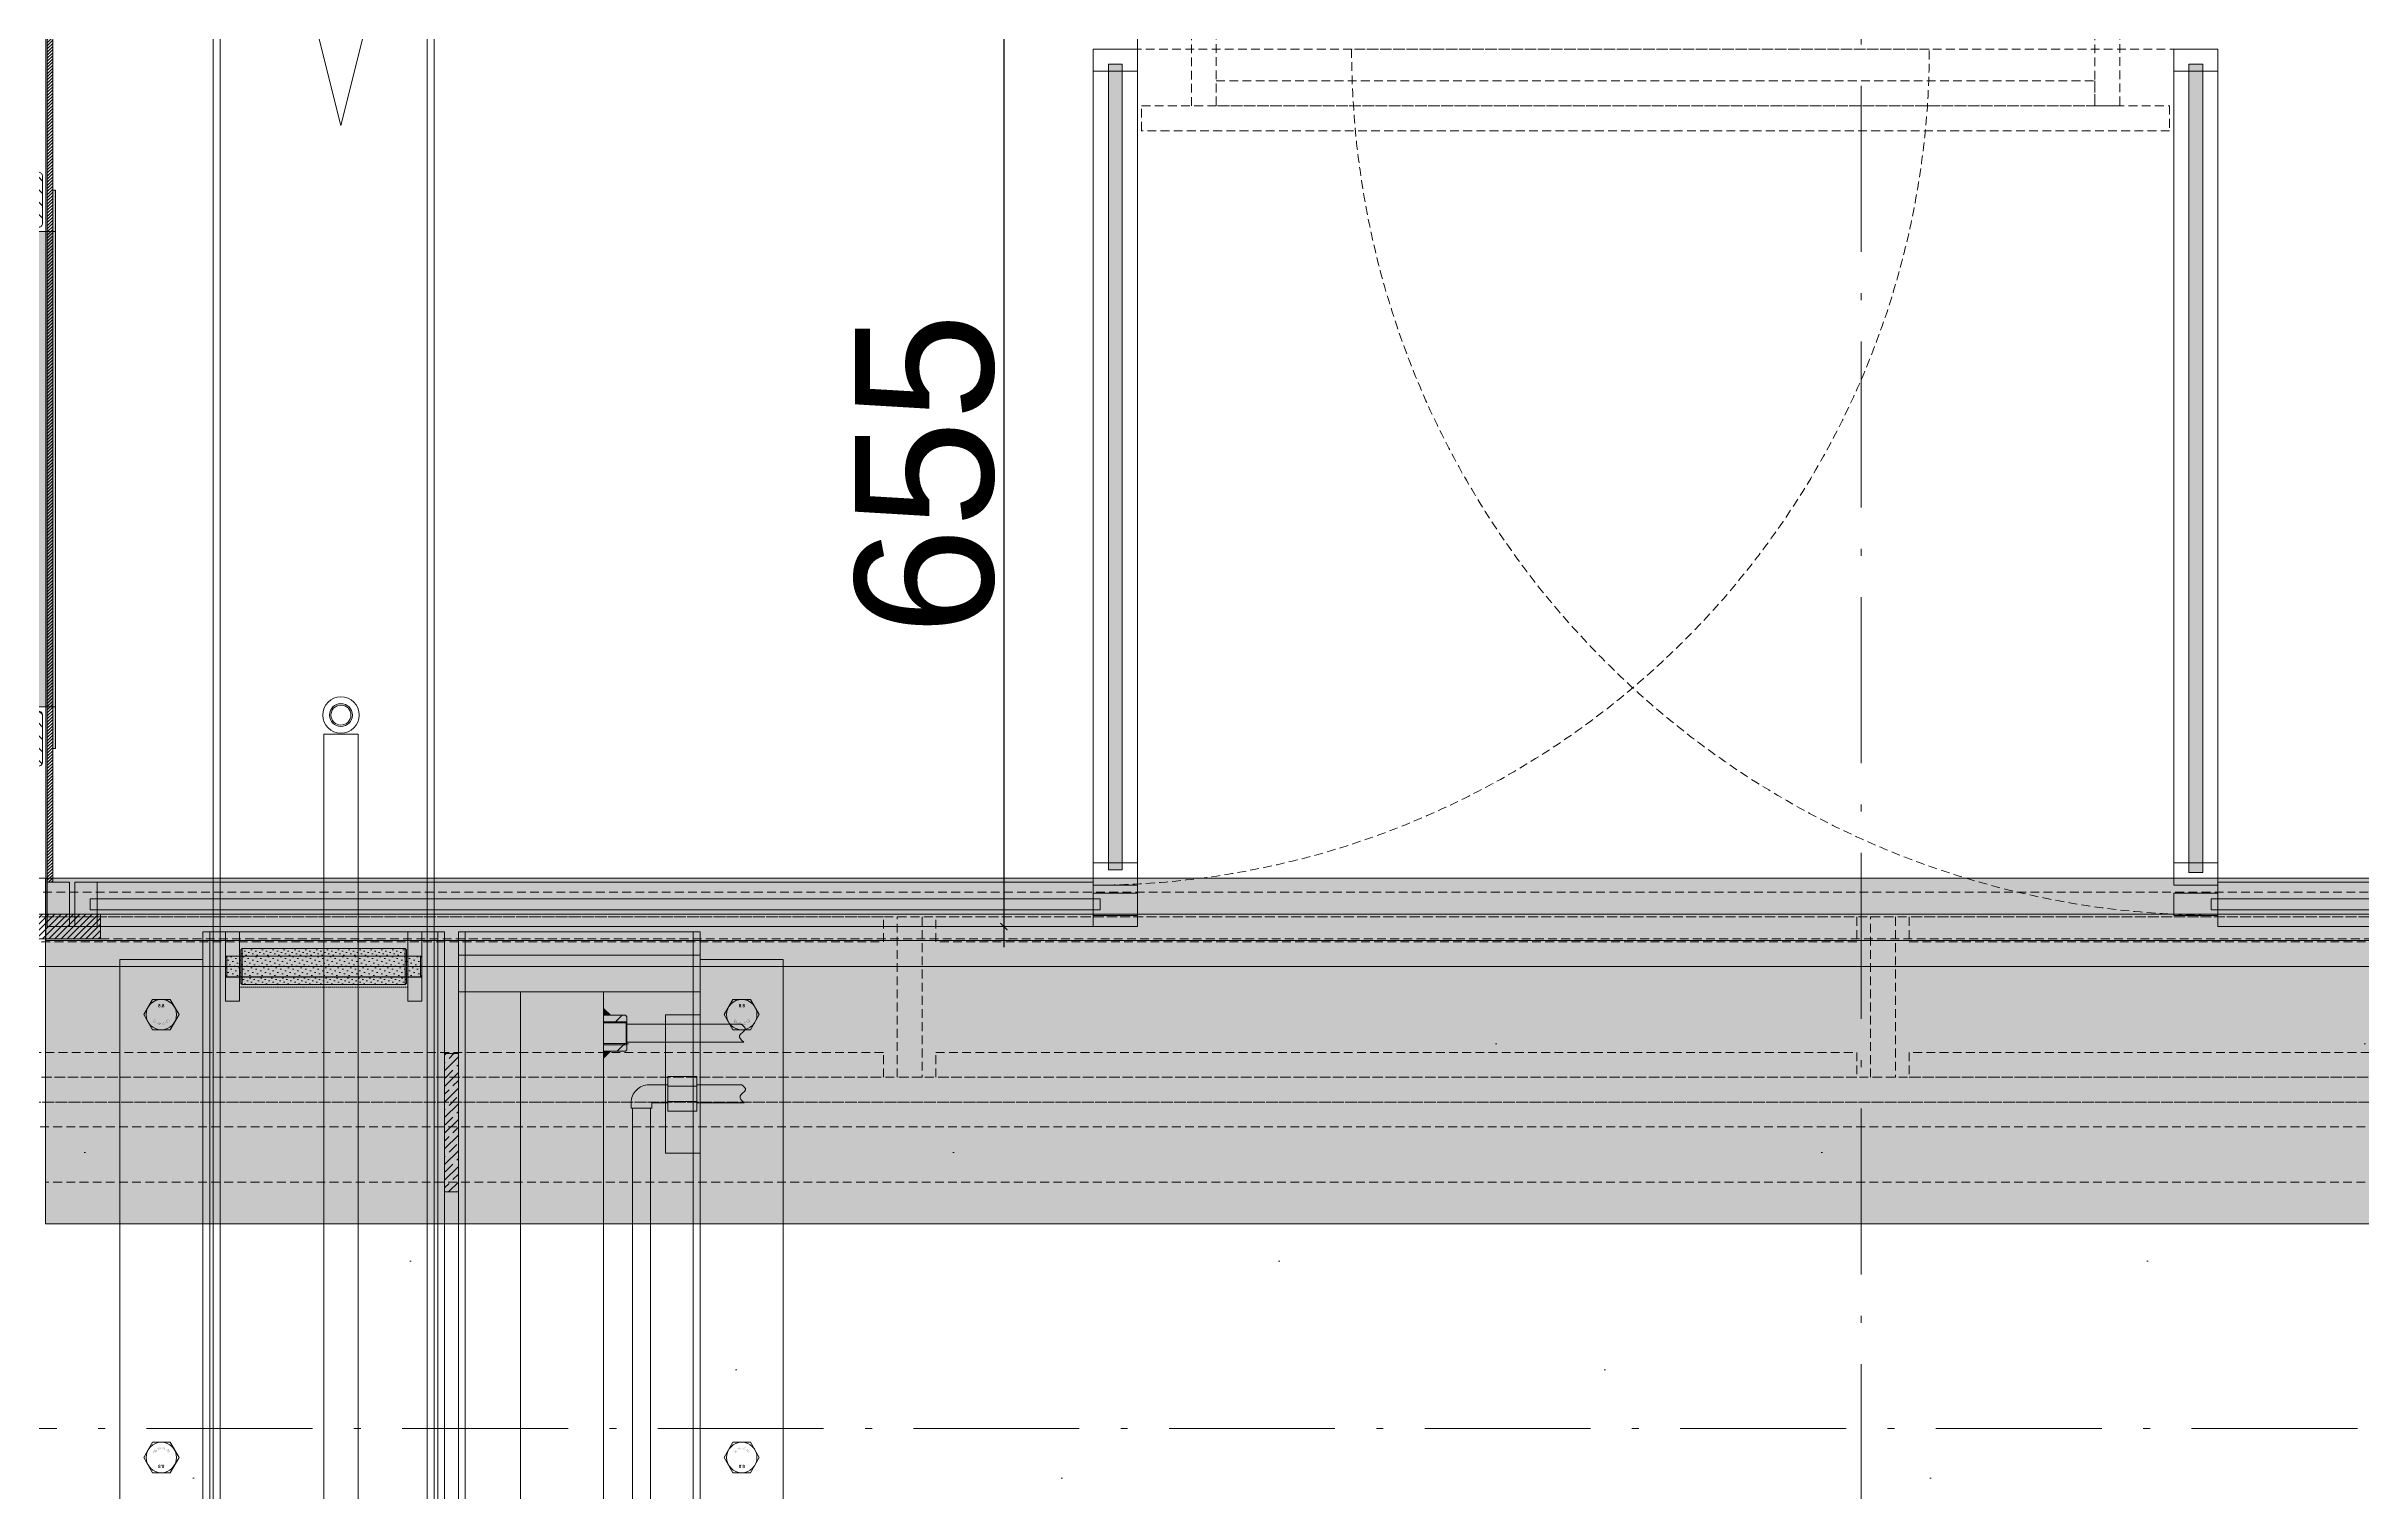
# Model space of a CAD drawing. Header units: millimetres. Extents: x -853320 to 19484, y -510814 to 9708.
# Drawn here: x 3292 to 4968, y 6290 to 7336 of the extents above; entities that cross this region are included whole.
import ezdxf
from ezdxf import colors
from ezdxf.entities.mleader import LeaderData, LeaderLine
from ezdxf.math import Vec2, Vec3

# ---------------------------------------------------------------- set-up
doc = ezdxf.new("R2010")
doc.units = ezdxf.units.MM
for name, pattern in [('DASHDOT', [18.5, 12, -3, 0.5, -3]), ('NASCOSTA', [9.525, 6.35, -3.175]), ('TRATTEGGIATA2', [9.525, 6.35, -3.175]), ('TRATTOPUNTO', [25.4, 12.7, -6.35, 0, -6.35])]:
    doc.linetypes.add(name, pattern=pattern)
for name, color, linetype in [('05', 5, 'Continuous'), ('assi', 1, 'TRATTOPUNTO'), ('DS_ST_quote 1_50', 7, 'Continuous'), ('DV5_0', 7, 'Continuous')]:
    doc.layers.add(name, color=color, linetype=linetype)
for name, color, linetype, lineweight in [('F_ARREDI', 7, 'Continuous', 5), ('F_ELETTRODOMESTICI', 40, 'Continuous', 5), ('F_ESCURSORI_slider', 7, 'Continuous', 0), ('F_INFISSI', 4, 'Continuous', 5), ('F_MASSELLO_abete', 30, 'Continuous', 5), ('F_MINERAL WALL', 6, 'Continuous', 5), ('F_MULTI laminato OPACO', 1, 'Continuous', 5), ('F_MULTI laminato_soffitto', 5, 'Continuous', 5), ('F_MULTI laminato_soffitto_veletta', 6, 'Continuous', 5), ('F_PARETE_nuove', 5, 'Continuous', 5), ('F_PARETI-PAVIMENTI e SOFFITTI_cassone', 3, 'Continuous', 5), ('F_PROFILI_metallo', 7, 'Continuous', 0), ('F_Proiezioni', 253, 'NASCOSTA', 9), ('F_RIV.to PARETI e SOFFITTO_slider', 7, 'Continuous', 5), ('F_SANITARI', 5, 'Continuous', 5), ('F_Sezioni', 5, 'Continuous', 9), ('F_SOFFITTI', 7, 'Continuous', 5), ('F_VETRO', 140, 'Continuous', 5)]:
    doc.layers.add(name, color=color, linetype=linetype, lineweight=lineweight)
doc.layers.add('F_PARETI_slider', color=1, linetype='Continuous', lineweight=5, true_color=0xff0000)
doc.styles.add('ARIAL', font='arial.ttf')
doc.styles.add('DANZI-DIDASCALIE', font='Yu Gothic UI Light.ttf', dxfattribs={"height": 30})
doc.styles.add('NEGATIVO', font='swissbo.ttf', dxfattribs={"width": 0.8, "oblique": 10})
doc.styles.add('Tahoma', font='tahoma.ttf')
doc.dimstyles.new('ISO-100', dxfattribs={"dimtxt": 100, "dimasz": 5, "dimexe": 0.25, "dimexo": 6, "dimgap": 6, "dimtad": 1, "dimtxsty": 'ARIAL', "dimblk": 'ARCHTICK', "dimcen": 2.5, "dimdle": 15, "dimse1": 1, "dimse2": 1, "dimclrd": 256, "dimclre": 256, "dimclrt": 256, "dimadec": 0, "dimazin": 0, "dimtfac": 1, "dimtmove": 0, "dimatfit": 3, "dimldrblk": 'ARCHTICK', "dimfxl": 1, "dimlwd": -1, "dimlwe": -1, "dimarcsym": 0})
pattern_1 = [(135, (141255.137, -277015.86), (-4.49012806, -4.49012806), [])]
pattern_2 = [(225.0093, (461698.474, -16130.586), (11.22714, -11.2235), [])]
pattern_3 = [(225.00929753, (461698.474492, -16130.5862916), (0.00353610758, -0.00353496014), [])]

# ---------------------------------------------------------------- blocks, each defined once
blk = doc.blocks.new('CONTROSOFITTO_posteriore_lato lungo_2660x250_pianta_vista da sopra')
at = {"layer": 'F_MULTI laminato_soffitto_veletta', "transparency": 33554585}
h = blk.add_hatch(color=8, dxfattribs=at)
h.dxf.hatch_style = 1
h.paths.add_polyline_path([(48638.8, -13591.8), (45978.8, -13591.8), (45978.8, -13841.8), (48638.8, -13841.8)])
at = {"layer": 'F_MASSELLO_abete', "color": 1, "linetype": 'NASCOSTA'}
for points in [[(45890.8, -13679.8), (48726.8, -13679.8), (48726.8, -13697.8), (45890.8, -13697.8)], [(46595.3, -13813.8), (46613.3, -13813.8), (46613.3, -13697.8), (46595.3, -13697.8)], [(47299.8, -13813.8), (47317.8, -13813.8), (47317.8, -13697.8), (47299.8, -13697.8)], [(45890.8, -13813.8), (48726.8, -13813.8), (48726.8, -13831.8), (45890.8, -13831.8)]]:
    blk.add_lwpolyline(points, close=True, dxfattribs=at)
at = {"layer": 'F_MASSELLO_abete', "linetype": 'NASCOSTA'}
for points in [[(45918.8, -13697.8), (46585.3, -13697.8), (46585.3, -13715.8), (45918.8, -13715.8)], [(47289.8, -13697.8), (46623.3, -13697.8), (46623.3, -13715.8), (47289.8, -13715.8)], [(47327.8, -13697.8), (47994.3, -13697.8), (47994.3, -13715.8), (47327.8, -13715.8)]]:
    blk.add_lwpolyline(points, close=True, dxfattribs=at)
at = {"layer": 'F_MASSELLO_abete', "color": 3, "linetype": 'NASCOSTA'}
for points in [[(45918.8, -13795.8), (46585.3, -13795.8), (46585.3, -13813.8), (45918.8, -13813.8)], [(47289.8, -13795.8), (46623.3, -13795.8), (46623.3, -13813.8), (47289.8, -13813.8)], [(47327.8, -13795.8), (47994.3, -13795.8), (47994.3, -13813.8), (47327.8, -13813.8)]]:
    blk.add_lwpolyline(points, close=True, dxfattribs=at)
at = {"layer": 'F_MULTI laminato_soffitto_veletta', "linetype": 'NASCOSTA'}
for points in [[(45978.8, -13591.8), (48638.8, -13591.8), (48638.8, -13621.8), (45978.8, -13621.8)], [(45898.8, -13661.8), (48718.8, -13661.8), (48718.8, -13679.8), (45898.8, -13679.8)]]:
    blk.add_lwpolyline(points, close=True, dxfattribs=at)
at = {"layer": 'F_MULTI laminato_soffitto_veletta'}
blk.add_lwpolyline([(48638.8, -13591.8), (45978.8, -13591.8), (45978.8, -13841.8), (48638.8, -13841.8)], close=True, dxfattribs=at)
blk = doc.blocks.new('CONTROSOFITTO_rev.01_pianta_vista da sopra')
at = {"layer": 'F_MULTI laminato_soffitto', "color": 5, "linetype": 'NASCOSTA', "ltscale": 5}
blk.add_lwpolyline([(17011.6, -34937.7), (20021.6, -34937.7), (20021.6, -35837.7), (17011.6, -35837.7)], close=True, dxfattribs=at)
at = {"layer": 'F_SOFFITTI', "xscale": -1, "rotation": 180}
blk.add_blockref('CONTROSOFITTO_posteriore_lato lungo_2660x250_pianta_vista da sopra', (-28792.1, -48779.6), dxfattribs=at)
blk = doc.blocks.new('_Dot')
at = {"color": 0, "linetype": 'ByBlock', "lineweight": -2}
blk.add_line((-0.5, 0), (-1, 0), dxfattribs=at)
at = {"color": 0, "linetype": 'ByBlock', "const_width": 0.5}
blk.add_lwpolyline([(-0.25, 0, 1), (0.25, 0, 1)], format="xyb", close=True, dxfattribs=at)
blk = doc.blocks.new('MOBILE LAVABO_bagno doppia_pianta_rev.01')
at = {"layer": 'F_Proiezioni'}
for points in [[(18018.6, 24231.6), (18036.6, 24231.6), (18036.6, 23891.6), (18018.6, 23891.6)], [(18672.6, 24231.6), (18690.6, 24231.6), (18690.6, 23891.6), (18672.6, 23891.6)], [(18036.6, 23891.6), (18036.6, 23909.6), (18672.6, 23909.6), (18672.6, 23891.6)], [(18726.6, 23891.6), (18726.6, 23873.6), (17982.6, 23873.6), (17982.6, 23891.6)]]:
    blk.add_lwpolyline(points, close=True, dxfattribs=at)
blk = doc.blocks.new('RIV.to_pareti e soffitto_slider_bagno_camera doppia_rev.01_pianta')
at = {"layer": 'F_MULTI laminato OPACO', "transparency": 33554503}
h = blk.add_hatch(dxfattribs=at)
h.set_pattern_fill('ANSI31', color=3, angle=180)
h.set_pattern_definition([(225, (737472.0637, 546032.44), (2.24506403, -2.24506403), [])])
h.paths.add_polyline_path([(17226.6, 21782.7), (17076.6, 21782.7), (17076.6, 21800.7), (17226.6, 21800.7)])
at = {"layer": 'F_MULTI laminato OPACO', "color": 3}
for points in [[(20001.1, 21800.7), (17187.1, 21800.7), (17187.1, 22976.7), (20001.1, 22976.7)], [(17226.6, 21782.7), (17076.6, 21782.7), (17076.6, 21800.7), (17226.6, 21800.7)]]:
    blk.add_lwpolyline(points, close=True, dxfattribs=at)
at = {"layer": 'F_MULTI laminato OPACO', "color": 3, "linetype": 'NASCOSTA'}
blk.add_lwpolyline([(17226.6, 21782.7), (19970.6, 21782.7), (19970.6, 21800.7), (17226.6, 21800.7)], close=True, dxfattribs=at)
blk = doc.blocks.new('BAGNO_camera doppia_rev.01_pianta')
at = {"layer": 'F_MINERAL WALL'}
h = blk.add_hatch(dxfattribs=at)
h.set_pattern_fill('ANSI31', color=256, scale=0.5, angle=-1e-14)
h.paths.add_polyline_path([(17194.6, 21842.7), (17194.6, 22897.7), (17190.6, 22897.7), (17190.6, 21842.7)])
at = {"layer": 'F_VETRO'}
h = blk.add_hatch(color=8, dxfattribs=at)
h.dxf.hatch_style = 1
h.paths.add_polyline_path([(17968.6, 22434.7), (17958.6, 22434.7), (17958.6, 21851.7), (17968.6, 21851.7)])
h = blk.add_hatch(color=8, dxfattribs=at)
h.dxf.hatch_style = 1
h.paths.add_polyline_path([(18740.6, 22434.7), (18750.6, 22434.7), (18750.6, 21849.7), (18740.6, 21849.7)])
h = blk.add_hatch(color=8, dxfattribs=at)
h.dxf.hatch_style = 1
h.paths.add_polyline_path([(17221.6, 21822.7), (17221.6, 21830.7), (17952.6, 21830.7), (17952.6, 21822.7)])
h = blk.add_hatch(color=8, dxfattribs=at)
h.dxf.hatch_style = 1
h.paths.add_polyline_path([(19722.6, 21822.7), (19722.6, 21830.7), (18756.6, 21830.7), (18756.6, 21822.7)])
at = {"layer": 'F_MINERAL WALL'}
blk.add_lwpolyline([(17194.6, 21842.7), (17194.6, 22897.7), (17190.6, 22897.7), (17190.6, 21842.7)], close=True, dxfattribs=at)
at = {"layer": 'F_PROFILI_metallo'}
for points in [[(17947.6, 22445.7), (17947.6, 22429.7), (17979.6, 22429.7), (17979.6, 22445.7)], [(18761.6, 22445.7), (18761.6, 22429.7), (18729.6, 22429.7), (18729.6, 22445.7)], [(17947.6, 21856.7), (17958.6, 21856.7), (17958.6, 22429.7), (17947.6, 22429.7)], [(17968.6, 21856.7), (17979.6, 21856.7), (17979.6, 22429.7), (17968.6, 22429.7)], [(18740.6, 21856.7), (18729.6, 21856.7), (18729.6, 22429.7), (18740.6, 22429.7)], [(18761.6, 21856.7), (18750.6, 21856.7), (18750.6, 22429.7), (18761.6, 22429.7)], [(17947.6, 21856.7), (17947.6, 21840.7), (17979.6, 21840.7), (17979.6, 21856.7)], [(17979.6, 21856.7), (17979.6, 21840.7), (17947.6, 21840.7), (17947.6, 21856.7)], [(18729.6, 21856.7), (18729.6, 21840.7), (18761.6, 21840.7), (18761.6, 21856.7)], [(17206.6, 21810.7), (17190.6, 21810.7), (17190.6, 21842.7), (17206.6, 21842.7)], [(17226.6, 21810.7), (17210.6, 21810.7), (17210.6, 21842.7), (17226.6, 21842.7)], [(17226.6, 21830.7), (17947.6, 21830.7), (17947.6, 21842.7), (17226.6, 21842.7)], [(19717.6, 21830.7), (18761.6, 21830.7), (18761.6, 21842.7), (19717.6, 21842.7)], [(17226.6, 21822.7), (17947.6, 21822.7), (17947.6, 21810.7), (17226.6, 21810.7)], [(17979.6, 21834.7), (17979.6, 21818.7), (17947.6, 21818.7), (17947.6, 21834.7)], [(18729.6, 21834.7), (18729.6, 21818.7), (18761.6, 21818.7), (18761.6, 21834.7)], [(19717.6, 21822.7), (18761.6, 21822.7), (18761.6, 21810.7), (19717.6, 21810.7)]]:
    blk.add_lwpolyline(points, close=True, dxfattribs=at)
at = {"layer": 'F_Proiezioni'}
for p, q in [((17947.6, 22445.7), (18552.6, 22445.7)), ((18761.6, 22445.7), (18136.6, 22445.7))]:
    blk.add_line(p, q, dxfattribs=at)
for centre, radius, start, end in [((17947.7, 22445.6), 605, 269.9962, 0.0018), ((18761.6, 22445.7), 627, 180.0004, 270)]:
    blk.add_arc(centre, radius, start, end, dxfattribs=at)
at = {"layer": 'F_SANITARI'}
blk.add_lwpolyline([(17979.6, 22465.7), (17926.6, 22465.7), (17926.6, 22995.7), (17190.6, 22995.7), (17190.6, 21810.7), (17979.6, 21810.7)], close=True, dxfattribs=at)
at = {"layer": 'F_VETRO'}
for points in [[(17968.6, 22434.7), (17958.6, 22434.7), (17958.6, 21851.7), (17968.6, 21851.7)], [(18740.6, 22434.7), (18750.6, 22434.7), (18750.6, 21849.7), (18740.6, 21849.7)], [(17221.6, 21822.7), (17221.6, 21830.7), (17952.6, 21830.7), (17952.6, 21822.7)], [(19722.6, 21822.7), (19722.6, 21830.7), (18756.6, 21830.7), (18756.6, 21822.7)]]:
    blk.add_lwpolyline(points, close=True, dxfattribs=at)
blk = doc.blocks.new('INFISSO L.350 MM_pianta')
at = {"layer": 'F_INFISSI', "true_color": 0x636466}
h = blk.add_hatch(color=251, dxfattribs=at)
h.dxf.hatch_style = 1
h.paths.add_polyline_path([(6720.5, 7605.9), (6722.5, 7605.9), (6722.5, 7635.9), (6720.5, 7635.9)])
at = {"layer": 'F_INFISSI'}
h = blk.add_hatch(color=9, dxfattribs=at)
h.dxf.hatch_style = 1
h.paths.add_polyline_path([(6722.5, 7261.9), (6722.5, 7605.9), (6670.5, 7605.9), (6670.5, 7261.9)])
at = {"layer": 'F_INFISSI', "true_color": 0x636466}
h = blk.add_hatch(color=251, dxfattribs=at)
h.dxf.hatch_style = 1
h.paths.add_polyline_path([(6720.5, 7261.9), (6722.5, 7261.9), (6722.5, 7231.9), (6720.5, 7231.9)])
at = {"layer": 'F_PARETI_slider', "lineweight": 9}
h = blk.add_hatch(dxfattribs=at)
h.set_pattern_fill('ANSI31', color=4, scale=2, angle=90)
h.set_pattern_definition(pattern_1)
h.paths.add_polyline_path([(6676, 7645.9), (6710, 7645.9), (6710, 7611.9), (6676, 7611.9)], flags=16)
edge = h.paths.add_edge_path()
edge.add_arc((6676, 7645.9), 3, 90, 180, ccw=False)
edge.add_line((6676, 7648.9), (6710, 7648.9))
edge.add_arc((6710, 7645.9), 3, 0, 90, ccw=False)
edge.add_line((6713, 7645.9), (6713, 7611.9))
edge.add_arc((6710, 7611.9), 3, -90, 0, ccw=False)
edge.add_line((6710, 7608.9), (6676, 7608.9))
edge.add_arc((6676, 7611.9), 3, 180, 270, ccw=False)
edge.add_line((6673, 7611.9), (6673, 7645.9))
h = blk.add_hatch(dxfattribs=at)
h.set_pattern_fill('ANSI31', color=4, scale=2, angle=90)
h.set_pattern_definition(pattern_1)
h.paths.add_polyline_path([(6676, 7221.9), (6710, 7221.9), (6710, 7255.9), (6676, 7255.9)], flags=16)
edge = h.paths.add_edge_path()
edge.add_arc((6676, 7221.9), 3, 180, 270)
edge.add_line((6676, 7218.9), (6710, 7218.9))
edge.add_arc((6710, 7221.9), 3, 270, 360)
edge.add_line((6713, 7221.9), (6713, 7255.9))
edge.add_arc((6710, 7255.9), 3, 0, 90)
edge.add_line((6710, 7258.9), (6676, 7258.9))
edge.add_arc((6676, 7255.9), 3, 90, 180)
edge.add_line((6673, 7255.9), (6673, 7221.9))
at = {"layer": 'F_INFISSI'}
for points in [[(6720.5, 7605.9), (6722.5, 7605.9), (6722.5, 7635.9), (6720.5, 7635.9)], [(6722.5, 7261.9), (6722.5, 7605.9), (6670.5, 7605.9), (6670.5, 7261.9)], [(6720.5, 7261.9), (6722.5, 7261.9), (6722.5, 7231.9), (6720.5, 7231.9)]]:
    blk.add_lwpolyline(points, close=True, dxfattribs=at)
at = {"layer": 'F_PARETI_slider', "color": 4, "lineweight": 9}
for points in [[(6673, 7645.9, -0.414214), (6676, 7648.9), (6710, 7648.9, -0.414214), (6713, 7645.9), (6713, 7611.9, -0.414214), (6710, 7608.9), (6676, 7608.9, -0.414214), (6673, 7611.9)], [(6673, 7221.9, 0.414214), (6676, 7218.9), (6710, 7218.9, 0.414214), (6713, 7221.9), (6713, 7255.9, 0.414214), (6710, 7258.9), (6676, 7258.9, 0.414214), (6673, 7255.9)]]:
    blk.add_lwpolyline(points, format="xyb", close=True, dxfattribs=at)
for points in [[(6676, 7645.9), (6710, 7645.9), (6710, 7611.9), (6676, 7611.9)], [(6676, 7221.9), (6710, 7221.9), (6710, 7255.9), (6676, 7255.9)]]:
    blk.add_lwpolyline(points, close=True, dxfattribs=at)
at = {"layer": 'F_PARETI_slider', "color": 4, "lineweight": 9, "insert": (6693.6, 7629.9), "char_height": 3.549, "width": 31.855, "attachment_point": 5, "rotation": 180, "style": 'Tahoma', "bg_fill": 3, "box_fill_scale": 1.1, "bg_fill_color": 256, "bg_fill_true_color": 13158600, "bg_fill_transparency": 0}
blk.add_mtext('Tub. 40x40x5', dxfattribs=at)
at = {"layer": 'F_VETRO'}
h = blk.add_hatch(color=8, dxfattribs=at)
h.dxf.hatch_style = 1
h.paths.add_polyline_path([(6664.5, 7643.9), (6670.5, 7643.9), (6670.5, 7223.9), (6664.5, 7223.9)])
at = {"layer": 'F_INFISSI', "lineweight": 9}
blk.add_lwpolyline([(6664.5, 7648.9), (6672.5, 7648.9), (6672.5, 7605.9), (6713.5, 7605.9)], dxfattribs=at)
at = {"layer": 'F_VETRO'}
blk.add_lwpolyline([(6664.5, 7643.9), (6670.5, 7643.9), (6670.5, 7223.9), (6664.5, 7223.9)], close=True, dxfattribs=at)
at = {"layer": 'F_PARETI_slider', "color": 4, "lineweight": 9, "insert": (6693.6, 7237.9), "char_height": 3.549, "width": 31.855, "attachment_point": 5, "rotation": 180, "style": 'Tahoma', "bg_fill": 3, "box_fill_scale": 1.1, "bg_fill_color": 256, "bg_fill_true_color": 13158600, "bg_fill_transparency": 0}
blk.add_mtext('Tub. 40x40x5', dxfattribs=at)
at = {"layer": 'F_INFISSI', "lineweight": 9}
blk.add_lwpolyline([(6664.5, 7218.9), (6672.5, 7218.9), (6672.5, 7261.9), (6713.5, 7261.9)], dxfattribs=at)
blk = doc.blocks.new('SLIDER piccola_lato cucina_pianta_rev.01')
at = {"lineweight": 9}
blk.add_lwpolyline([(277177, -71598.9), (279991, -71598.9), (279991, -72793.9), (277177, -72793.9)], close=True, dxfattribs=at)
at = {"layer": 'F_INFISSI', "color": 4}
blk.add_blockref('INFISSO L.350 MM_pianta', (270461.5, -79886.8), dxfattribs=at)
blk = doc.blocks.new('Pavim. idr. 1')
at = {"lineweight": 13}
h = blk.add_hatch(dxfattribs=at)
h.set_pattern_fill('DOTS', color=1, scale=140, angle=45)
h.set_pattern_definition([(45, (-29878.93, 459742.27), (-78.57724, 235.73172), [0, -222.25])])
h.paths.add_polyline_path([(423470.8, 430283.1), (410205.8, 430283.1), (410205.8, 427993.1), (423470.8, 427993.1)])
at = {"color": 1, "lineweight": 13}
blk.add_lwpolyline([(423470.8, 430283.1), (410205.8, 430283.1), (410205.8, 427993.1), (423470.8, 427993.1)], close=True, dxfattribs=at)
blk = doc.blocks.new('F_PAVIMENTO CASSONE_pianta')
at = {"color": 2, "lineweight": 5}
blk.add_blockref('Pavim. idr. 1', (185525.7, 19630.3), dxfattribs=at)
blk.add_blockref('Pavim. idr. 1', (185525.7, 19630.3), dxfattribs=at)
blk = doc.blocks.new('Viti v.alto')
at = {"color": 115, "lineweight": 5, "ltscale": 0.15}
blk.add_lwpolyline([(-66067.4, -127375.7), (-66073.8, -127364.7), (-66086.5, -127364.7), (-66092.9, -127375.7), (-66086.5, -127386.7), (-66073.8, -127386.7)], close=True, dxfattribs=at)
at = {"color": 115, "lineweight": 5, "ltscale": 0.15, "const_width": 0.0632}
for points in [[(-66083.8, -127381.1), (-66083.6, -127380.8), (-66083.6, -127380.6), (-66083.7, -127380.4), (-66083.9, -127380.1), (-66084.5, -127379.5), (-66084.7, -127379.3), (-66085, -127379.2), (-66085.2, -127379.3), (-66085.4, -127379.5), (-66085.8, -127379.8), (-66086, -127380.1), (-66086, -127380.3), (-66085.9, -127380.5), (-66085.7, -127380.8), (-66085.1, -127381.4), (-66084.9, -127381.6), (-66084.7, -127381.7), (-66084.4, -127381.6), (-66084.2, -127381.4), (-66083.8, -127381.1)], [(-66084.4, -127380.9), (-66084.7, -127381.1), (-66084.8, -127381.1), (-66084.9, -127381), (-66085.3, -127380.5), (-66085.4, -127380.4), (-66085.5, -127380.3), (-66085.4, -127380.2), (-66085.3, -127380.1), (-66085.2, -127380), (-66085.1, -127379.8), (-66085, -127379.8), (-66084.9, -127379.8), (-66084.7, -127379.9), (-66084.3, -127380.4), (-66084.2, -127380.5), (-66084.2, -127380.6), (-66084.2, -127380.7), (-66084.3, -127380.8), (-66084.4, -127380.9)], [(-66080.8, -127381.5), (-66081.3, -127381.3), (-66081.4, -127381.7), (-66082.4, -127381.5), (-66082.6, -127381.5), (-66082.8, -127381.6), (-66082.9, -127381.7), (-66083, -127381.9), (-66083, -127382), (-66083, -127382.2), (-66083, -127382.4), (-66082.8, -127382.6), (-66082.6, -127382.7), (-66081.2, -127383.1), (-66080.8, -127381.5)], [(-66081.6, -127382.6), (-66082.3, -127382.4), (-66082.5, -127382.3), (-66082.5, -127382.1), (-66082.5, -127382.1), (-66082.4, -127382), (-66082.3, -127381.9), (-66081.5, -127382.1), (-66081.6, -127382.6)], [(-66077.8, -127381), (-66078.3, -127381.2), (-66078.2, -127381.6), (-66079.2, -127381.8), (-66079.4, -127382), (-66079.5, -127382.1), (-66079.5, -127382.3), (-66079.5, -127382.5), (-66079.4, -127382.6), (-66079.4, -127382.8), (-66079.2, -127383), (-66079, -127383.1), (-66078.7, -127383), (-66077.4, -127382.7), (-66077.8, -127381)], [(-66078, -127382.4), (-66078.7, -127382.6), (-66078.9, -127382.6), (-66078.9, -127382.5), (-66079, -127382.4), (-66079, -127382.3), (-66078.8, -127382.2), (-66078.1, -127382), (-66078, -127382.4)], [(-66076.4, -127381), (-66076.6, -127380.8), (-66076.7, -127380.6), (-66076.6, -127380.3), (-66076.4, -127380.1), (-66075.8, -127379.5), (-66075.5, -127379.3), (-66075.3, -127379.2), (-66075.1, -127379.2), (-66074.8, -127379.4), (-66074.4, -127379.8), (-66074.3, -127380), (-66074.2, -127380.3), (-66074.3, -127380.5), (-66074.5, -127380.7), (-66075.1, -127381.3), (-66075.4, -127381.5), (-66075.6, -127381.6), (-66075.8, -127381.6), (-66076.1, -127381.4), (-66076.4, -127381)], [(-66075.8, -127380.9), (-66075.6, -127381), (-66075.5, -127381), (-66075.3, -127380.9), (-66074.9, -127380.5), (-66074.8, -127380.4), (-66074.8, -127380.2), (-66074.8, -127380.1), (-66074.9, -127380), (-66075.1, -127379.9), (-66075.2, -127379.8), (-66075.3, -127379.8), (-66075.4, -127379.8), (-66075.5, -127379.9), (-66076, -127380.3), (-66076.1, -127380.5), (-66076.1, -127380.6), (-66076, -127380.7), (-66075.9, -127380.8), (-66075.8, -127380.9)]]:
    blk.add_lwpolyline(points, dxfattribs=at)
at = {"color": 115, "lineweight": 5, "ltscale": 0.15}
blk.add_circle((-66080.1, -127375.7), 11, dxfattribs=at)
at = {"color": 115, "lineweight": 5, "ltscale": 0.15, "style": 'NEGATIVO'}
blk.add_text('8.8', height=2.31, dxfattribs=at).set_placement((-66082.3, -127370.4))
blk = doc.blocks.new('Boccola d.26x120')
at = {"linetype": 'ByBlock', "lineweight": 5}
h = blk.add_hatch(dxfattribs=at)
h.set_pattern_fill('DOTS', color=30, scale=1.75, angle=225)
h.paths.add_polyline_path([(458410.2, -16234.6), (458410.2, -16230.2), (458409.2, -16229.2), (458291.2, -16229.2), (458291.2, -16234.6)])
h.paths.add_polyline_path([(458291.2, -16229.2), (458290.2, -16230.2), (458290.2, -16234.6), (458291.2, -16234.6)])
h = blk.add_hatch(dxfattribs=at)
h.set_pattern_fill('DOTS', color=30, scale=1.75, angle=225)
h.paths.add_polyline_path([(458291.2, -16249.9), (458291.2, -16255.2), (458409.2, -16255.2), (458409.2, -16249.9)])
h.paths.add_polyline_path([(458409.2, -16255.2), (458410.2, -16254.2), (458410.2, -16249.9), (458409.2, -16249.9)])
h.paths.add_polyline_path([(458291.2, -16249.9), (458290.2, -16249.9), (458290.2, -16254.2), (458291.2, -16255.2)])
at = {"color": 41, "linetype": 'TRATTEGGIATA2', "lineweight": 5, "ltscale": 0.15}
for p, q in [((458290.2, -16234.6), (458410.2, -16234.6)), ((458410.2, -16249.9), (458290.2, -16249.9))]:
    blk.add_line(p, q, dxfattribs=at)
at = {"color": 30, "linetype": 'ByBlock', "lineweight": 5}
for p, q in [((458291.2, -16229.2), (458291.2, -16255.2)), ((458409.2, -16255.2), (458409.2, -16229.2))]:
    blk.add_line(p, q, dxfattribs=at)
blk.add_lwpolyline([(458409.2, -16255.2), (458291.2, -16255.2), (458290.2, -16254.2), (458290.2, -16230.2), (458291.2, -16229.2), (458409.2, -16229.2), (458410.2, -16230.2), (458410.2, -16254.2)], close=True, dxfattribs=at)
at = {"layer": 'assi', "lineweight": 5, "ltscale": 0.3}
blk.add_line((458288.2, -16242.2), (458412.2, -16242.2), dxfattribs=at)
blk = doc.blocks.new('Perno d.15x145')
at = {"linetype": 'ByBlock', "lineweight": 5}
h = blk.add_hatch(dxfattribs=at)
h.set_pattern_fill('DOTS', color=150, scale=2, angle=225)
h.paths.add_polyline_path([(458421.2, -16298.7), (458421.2, -16285.7), (458420.2, -16284.7), (458280.2, -16284.7), (458279.2, -16285.7), (458279.2, -16298.7), (458280.2, -16299.7), (458420.2, -16299.7)])
at = {"color": 150, "linetype": 'ByBlock', "lineweight": 5}
for p, q in [((458280.2, -16299.7), (458280.2, -16284.7)), ((458420.2, -16299.7), (458420.2, -16284.7))]:
    blk.add_line(p, q, dxfattribs=at)
blk.add_lwpolyline([(458421.2, -16298.7), (458421.2, -16285.7), (458420.2, -16284.7), (458280.2, -16284.7), (458279.2, -16285.7), (458279.2, -16298.7), (458280.2, -16299.7), (458420.2, -16299.7)], close=True, dxfattribs=at)
at = {"layer": 'assi', "lineweight": 5, "ltscale": 0.3}
blk.add_line((458277.2, -16292.2), (458423.2, -16292.2), dxfattribs=at)
blk = doc.blocks.new('Pist. c.1150 aperti')
at = {"linetype": 'Continuous', "lineweight": 5, "ltscale": 25.4}
h = blk.add_hatch(dxfattribs=at)
h.set_pattern_fill('LINE', color=135, scale=0.04, angle=225.0093, style=0, pattern_type=2)
h.set_pattern_definition(pattern_3)
h.paths.add_polyline_path([(461405.8, -14728.5), (461410.8, -14733.5), (461405.8, -14733.5)])
h = blk.add_hatch(dxfattribs=at)
h.set_pattern_fill('LINE', color=135, scale=127, angle=225.0093, style=0, pattern_type=2)
h.set_pattern_definition(pattern_2)
h.paths.add_polyline_path([(461405.8, -14733.5), (461421.8, -14733.5), (461422.8, -14734.5), (461422.8, -14738.5), (461422.3, -14739), (461405.8, -14739)])
at = {"lineweight": 5}
h = blk.add_hatch(dxfattribs=at)
h.set_pattern_fill('JIS_STN_1E', color=6, scale=8, style=0)
h.set_pattern_definition([(45, (527858.007, 111133.4975), (-5.65685425, 5.65685425), []), (45, (527863.647, 111133.4975), (-5.65685425, 5.65685425), [8, -4])])
h.paths.add_polyline_path([(461300.8, -14861.2), (461290.8, -14861.2), (461290.8, -14761.2), (461300.8, -14761.2)])
at = {"linetype": 'Continuous', "lineweight": 5, "ltscale": 25.4}
h = blk.add_hatch(dxfattribs=at)
h.set_pattern_fill('LINE', color=135, scale=127, angle=225.0093, style=0, pattern_type=2)
h.set_pattern_definition(pattern_2)
h.paths.add_polyline_path([(461421.8, -14759.5), (461405.8, -14759.5), (461405.8, -14754), (461422.3, -14754), (461422.8, -14754.5), (461422.8, -14758.5)])
h = blk.add_hatch(dxfattribs=at)
h.set_pattern_fill('LINE', color=135, scale=0.04, angle=225.0093, style=0, pattern_type=2)
h.set_pattern_definition(pattern_3)
h.paths.add_polyline_path([(461405.8, -14759.5), (461410.8, -14759.5), (461405.8, -14764.5)])
at = {"color": 2, "linetype": 'ByBlock', "lineweight": 5}
for p, q in [((461132.3, -14690.6), (461142.3, -14690.6)), ((461274.3, -14690.6), (461264.3, -14690.6)), ((461132.3, -14705.9), (461142.3, -14705.9)), ((461274.3, -14705.9), (461264.3, -14705.9))]:
    blk.add_line(p, q, dxfattribs=at)
at = {"color": 41, "linetype": 'TRATTEGGIATA2', "lineweight": 5, "ltscale": 0.15}
blk.add_line((461274.3, -14690.6), (461264.3, -14690.6), dxfattribs=at)
at = {"color": 135, "linetype": 'Continuous', "lineweight": 5, "ltscale": 25.4}
blk.add_line((461405.8, -14738.2), (461422.3, -14738.2), dxfattribs=at)
at = {"color": 135, "lineweight": 5}
for p, q in [((461405.8, -14754), (461405.8, -14739)), ((461452.3, -14784.8), (461473.3, -14784.8)), ((461452.3, -14795.8), (461473.3, -14795.8))]:
    blk.add_line(p, q, dxfattribs=at)
at = {"lineweight": 5}
for p, q in [((461475.8, -14733.2), (461450.8, -14733.2)), ((461450.8, -14833.2), (461450.8, -14733.2)), ((461475.8, -14833.2), (461450.8, -14833.2))]:
    blk.add_line(p, q, dxfattribs=at)
at = {"color": 1, "lineweight": 5}
blk.add_lwpolyline([(461210.8, -13765.8), (461210.8, -13949.6), (461180.8, -13949.6), (461215.8, -14089.6), (461250.8, -13949.6), (461220.8, -13949.6), (461220.8, -13765.8)], close=True, dxfattribs=at)
at = {"color": 135, "lineweight": 5}
blk.add_lwpolyline([(461203.3, -15702), (461203.3, -14530), (461228.3, -14530), (461228.3, -15702), (461203.3, -15702)], dxfattribs=at)
at = {"lineweight": 5}
for points in [[(461115.8, -17013.2), (461115.8, -14673.2), (461290.8, -14673.2), (461290.8, -17013.2)], [(461120.8, -17013.2), (461120.8, -14673.2), (461285.8, -14673.2), (461285.8, -17013.2)], [(461475.8, -14673.2), (461475.8, -17013.2), (461300.8, -17013.2), (461300.8, -14673.2)], [(461470.8, -14673.2), (461470.8, -17013.2), (461305.8, -17013.2), (461305.8, -14673.2)]]:
    blk.add_lwpolyline(points, close=True, dxfattribs=at)
at = {"color": 2, "linetype": 'ByBlock', "lineweight": 5}
for points in [[(461132.3, -14673.2), (461142.3, -14673.2), (461142.3, -14723.2), (461132.3, -14723.2)], [(461274.3, -14673.2), (461264.3, -14673.2), (461264.3, -14723.2), (461274.3, -14723.2)]]:
    blk.add_lwpolyline(points, close=True, dxfattribs=at)
at = {"color": 30, "lineweight": 5}
for points in [[(461055.8, -15093.2), (461115.8, -15093.2), (461115.8, -14693.2), (461055.8, -14693.2)], [(461535.8, -15093.2), (461475.8, -15093.2), (461475.8, -14693.2), (461535.8, -14693.2)]]:
    blk.add_lwpolyline(points, close=True, dxfattribs=at)
at = {"color": 135, "lineweight": 5}
for points in [[(461300.8, -14716.5), (461475.8, -14716.5), (461475.8, -14690), (461300.8, -14690)], [(461405.8, -15984.5), (461345.8, -15984.5), (461345.8, -14716.5), (461405.8, -14716.5)], [(461473.3, -14777.8), (461452.3, -14777.8), (461452.3, -14802.8), (461473.3, -14802.8)]]:
    blk.add_lwpolyline(points, close=True, dxfattribs=at)
at = {"color": 135, "linetype": 'Continuous', "lineweight": 5, "ltscale": 25.4}
for points in [[(461405.8, -14728.5), (461410.8, -14733.5), (461405.8, -14733.5), (461405.8, -14728.5)], [(461405.8, -14733.5), (461421.8, -14733.5), (461422.8, -14734.5), (461422.8, -14738.5), (461422.3, -14739), (461405.8, -14739), (461405.8, -14733.5)], [(461421.8, -14759.5), (461405.8, -14759.5), (461405.8, -14754), (461422.3, -14754), (461422.8, -14754.5), (461422.8, -14758.5), (461421.8, -14759.5)], [(461405.8, -14759.5), (461410.8, -14759.5), (461405.8, -14764.5), (461405.8, -14759.5)]]:
    blk.add_lwpolyline(points, close=True, dxfattribs=at)
at = {"color": 6, "lineweight": 5}
blk.add_lwpolyline([(461300.8, -14861.2), (461290.8, -14861.2), (461290.8, -14761.2), (461300.8, -14761.2)], close=True, dxfattribs=at)
at = {"color": 135, "lineweight": 5}
blk.add_lwpolyline([(461438.8, -14783.8), (461452.3, -14783.8), (461452.3, -14796.8), (461440.8, -14796.8), (461440.8, -14800.8), (461425.8, -14800.8), (461425.8, -14796.8, -0.414214)], format="xyb", close=True, dxfattribs=at)
for radius in [13.2, 8.25, 7.25]:
    blk.add_circle((461215.8, -14516.2), radius, dxfattribs=at)
at = {"layer": '05', "color": 41, "linetype": 'TRATTEGGIATA2', "lineweight": 5, "ltscale": 0.15}
blk.add_lwpolyline([(461264.3, -14673.2), (461264.3, -14713.2), (461142.3, -14713.2), (461142.3, -14673.2)], dxfattribs=at)
at = {"layer": 'assi', "color": 175, "linetype": 'Continuous', "lineweight": 5, "ltscale": 0.2}
for points in [[(461123.3, -15763.2), (461123.3, -13503.2), (461283.3, -13503.2), (461283.3, -15763.2)], [(461128.3, -13503.2), (461123.3, -13503.2), (461123.3, -15683.2), (461128.3, -15683.2)], [(461128.3, -15763.2), (461128.3, -13503.2), (461278.3, -13503.2), (461278.3, -15763.2)], [(461283.3, -13503.2), (461278.3, -13503.2), (461278.3, -15763.2), (461283.3, -15763.2)]]:
    blk.add_lwpolyline(points, close=True, dxfattribs=at)
at = {"layer": 'DV5_0', "color": 135, "linetype": 'Continuous', "lineweight": 5, "ltscale": 25.4}
for p, q in [((461405.8, -14728.5), (461405.8, -14733.5)), ((461410.8, -14733.5), (461405.8, -14728.5)), ((461405.8, -14733.5), (461421.8, -14733.5)), ((461405.8, -14739), (461405.8, -14733.5)), ((461405.8, -14733.5), (461410.8, -14733.5)), ((461422.3, -14739), (461405.8, -14739)), ((461421.8, -14733.5), (461422.8, -14734.5)), ((461422.8, -14738.5), (461422.3, -14739)), ((461422.3, -14739), (461422.3, -14754)), ((461422.8, -14738.5), (461422.8, -14734.5)), ((461422.8, -14754.5), (461422.8, -14738.5)), ((461422.8, -14740), (461505.6, -14740)), ((461405.8, -14754), (461422.3, -14754)), ((461405.8, -14759.5), (461405.8, -14754)), ((461405.8, -14754.8), (461422.3, -14754.8)), ((461421.8, -14759.5), (461405.8, -14759.5)), ((461410.8, -14759.5), (461405.8, -14759.5)), ((461405.8, -14764.5), (461410.8, -14759.5)), ((461405.8, -14759.5), (461405.8, -14764.5)), ((461422.8, -14758.5), (461421.8, -14759.5)), ((461422.3, -14754), (461422.8, -14754.5)), ((461422.8, -14753), (461507.3, -14753)), ((461422.8, -14758.5), (461422.8, -14754.5)), ((461473.3, -14783.8), (461505.9, -14783.8)), ((461473.3, -14796.8), (461507.6, -14796.8)), ((461426.8, -15899.5), (461426.8, -14800.8)), ((461439.8, -15899.5), (461439.8, -14800.8))]:
    blk.add_line(p, q, dxfattribs=at)
for points in [[(461507.3, -14753), (461505.6, -14751.3), (461502, -14747.9), (461510.4, -14744.1), (461507.2, -14741.2), (461505.6, -14740)], [(461507.6, -14796.8), (461505.9, -14795.1), (461502.3, -14791.7), (461510.7, -14787.9), (461507.5, -14785), (461505.9, -14783.8)]]:
    blk.add_open_spline(points, degree=3, knots=[0, 0, 0, 0, 5.647963, 11.644085, 16.409107, 16.409107, 16.409107, 16.409107], dxfattribs=at)
at = {"lineweight": 5}
for name, p in [('Perno d.15x145', (2853.1, 1594)), ('Boccola d.26x120', (2853.1, 1544)), ('Viti v.alto', (527586, 112642.7))]:
    blk.add_blockref(name, p, dxfattribs=at)
at = {"lineweight": 5, "xscale": -1}
blk.add_blockref('Viti v.alto', (395005.7, 112642.7), dxfattribs=at)
at = {"lineweight": 5, "rotation": 180}
blk.add_blockref('Viti v.alto', (395005.7, -142429.2), dxfattribs=at)
at = {"lineweight": 5, "xscale": -1, "rotation": 180}
blk.add_blockref('Viti v.alto', (527586, -142429.2), dxfattribs=at)
blk = doc.blocks.new('_ArchTick')
at = {"color": 0, "linetype": 'ByBlock', "const_width": 0.15}
blk.add_lwpolyline([(-0.5, -0.5), (0.5, 0.5)], dxfattribs=at)
blk = doc.blocks.new('*D150')
at = {"layer": 'Defpoints', "color": 0, "transparency": 16777216}
for p in [(4065.9, 7353.8), (3985.2, 6698.8), (4065.9, 6698.8)]:
    blk.add_point(p, dxfattribs=at)
at = {"layer": 'DS_ST_quote 1_50', "transparency": 16777216}
blk.add_line((3985.2, 7368.8), (3985.2, 6683.8), dxfattribs=at)
at = {"layer": 'DS_ST_quote 1_50', "transparency": 16777216, "xscale": 5, "yscale": 5, "zscale": 5}
for p, rotation in [((3985.2, 7353.8), 90), ((3985.2, 6698.8), 270)]:
    blk.add_blockref('_ArchTick', p, dxfattribs=dict(at, rotation=rotation))
at = {"layer": 'DS_ST_quote 1_50', "transparency": 16777216, "insert": (3928.1, 7026.3), "char_height": 100, "attachment_point": 5, "rotation": 90, "style": 'ARIAL'}
blk.add_mtext('655', dxfattribs=at)
blk = doc.blocks.new('BAGNO-LAVANDERIA_pianta_sol.B')
at = {"layer": 'F_ELETTRODOMESTICI', "color": 5, "ltscale": 5}
ml = blk.add_multileader_mtext('Standard', dxfattribs=at)
ml.set_content('{\\fYu Gothic UI Light|b0|i0|c128|p34;BASAMENTO c/cassetto} ditta MIELE art.WTS 610', color=5, style='DANZI-DIDASCALIE')
ml.set_leader_properties(color=256, linetype='ByLayer', lineweight=-1)
ml.set_arrow_properties(name='DOT')
ml.build(insert=Vec2(0, 0))
ml.multileader.update_dxf_attribs({"arrow_head_size": 5, "scale": 5})
ctx = ml.context
ctx.base_point, ctx.scale, ctx.char_height, ctx.arrow_head_size, ctx.landing_gap_size, ctx.plane_origin, ctx.plane_x_axis, ctx.plane_y_axis = Vec3(865729, 518190.6), 5, 25, 5, 10, Vec3(865692, 518253.3), Vec3(0, -1), Vec3(1, 0)
notes = []
notes.append((ctx, [(0, (0, 0, 0), (0, 0), (1, 0), 1, [])]))
ctx.mtext.insert, ctx.mtext.text_direction, ctx.mtext.rotation, ctx.mtext.width, ctx.mtext.flow_direction = Vec3(865741.7, 518180.6), Vec3(0, -1), 4.712389, 471.574, 5
ml = blk.add_multileader_mtext('Standard', dxfattribs=at)
ml.set_content('{\\fYu Gothic UI Light|b0|i0|c128|p34;LAVASCIUGA} ditta MIELE art.WTD165 WPM 8/5kg', color=5, style='DANZI-DIDASCALIE')
ml.set_leader_properties(color=256, linetype='ByLayer', lineweight=-1)
ml.set_arrow_properties(name='DOT')
ml.build(insert=Vec2(0, 0))
ml.multileader.update_dxf_attribs({"arrow_head_size": 5, "scale": 5})
ctx = ml.context
ctx.base_point, ctx.scale, ctx.char_height, ctx.arrow_head_size, ctx.landing_gap_size, ctx.plane_origin, ctx.plane_x_axis, ctx.plane_y_axis = Vec3(865852.8, 518185.3), 5, 25, 5, 10, Vec3(865819.8, 518247.9), Vec3(0, -1), Vec3(1, 0)
notes.append((ctx, [(0, (0, 0, 0), (0, 0), (1, 0), 1, [])]))
ctx.mtext.insert, ctx.mtext.text_direction, ctx.mtext.rotation, ctx.mtext.width, ctx.mtext.flow_direction = Vec3(865869.5, 518175.3), Vec3(0, -1), 4.712389, 377.017, 5
for ctx, leaders in notes:
    for number, flags, end, landing, length, lines in leaders:
        leader = LeaderData()
        leader.index, (leader.has_last_leader_line, leader.has_dogleg_vector, leader.attachment_direction) = number, flags
        leader.last_leader_point, leader.dogleg_vector, leader.dogleg_length = Vec3(end), Vec3(landing), length
        for number, points, colour, breaks in lines:
            line = LeaderLine()
            line.index, line.vertices, line.color, line.breaks = number, Vec3.list(points), colors.encode_raw_color(colour), breaks
            leader.lines.append(line)
        ctx.leaders.append(leader)

msp = doc.modelspace()

# ---------------------------------------------------------------- linework, layer by layer
at = {"layer": 'F_Sezioni', "color": 3, "linetype": 'DASHDOT', "lineweight": 15, "ltscale": 10}
msp.add_lwpolyline([(1972.521, 6461.717), (1884.722, 6574.264), (1884.722, 6335.616), (16976.055, 6335.616)], dxfattribs=at)

# ---------------------------------------------------------------- block references
at = {"layer": 'F_ARREDI', "color": 2, "lineweight": 5}
msp.add_blockref('BAGNO-LAVANDERIA_pianta_sol.B', (-853319.899, -510814.178), dxfattribs=at)
at = {"layer": 'F_ARREDI'}
msp.add_blockref('MOBILE LAVABO_bagno doppia_pianta_rev.01', (-13897.772, -16598.845), dxfattribs=at)
at = {"layer": 'F_PARETE_nuove'}
msp.add_blockref('BAGNO_camera doppia_rev.01_pianta', (-13897.772, -15111.845), dxfattribs=at)
at = {"layer": 'F_PARETI-PAVIMENTI e SOFFITTI_cassone', "color": 2, "lineweight": 5, "rotation": 180}
msp.add_blockref('F_PAVIMENTO CASSONE_pianta', (611942.834, 454293.23), dxfattribs=at)
at = {"layer": 'F_RIV.to PARETI e SOFFITTO_slider'}
msp.add_blockref('RIV.to_pareti e soffitto_slider_bagno_camera doppia_rev.01_pianta', (-13895.268, -15092.845), dxfattribs=at)
at = {"layer": 'F_SOFFITTI'}
msp.add_blockref('CONTROSOFITTO_rev.01_pianta_vista da sopra', (-13895.269, 41671.543), dxfattribs=at)

# ---------------------------------------------------------------- next in the draw order: block references
at = {"layer": 'F_PARETI_slider', "linetype": 'ByBlock', "lineweight": 13}
msp.add_blockref('SLIDER piccola_lato cucina_pianta_rev.01', (-273885.118, 79482.668), dxfattribs=at)

# ---------------------------------------------------------------- next in the draw order: linework, layer by layer
at = {"layer": 'F_Sezioni', "color": 3, "linetype": 'DASHDOT', "lineweight": 15, "ltscale": 10}
msp.add_lwpolyline([(4479.394, 8514.312), (4366.847, 8602.111), (4605.495, 8602.111), (4605.495, 1511.773)], dxfattribs=at)

# ---------------------------------------------------------------- next in the draw order: block references
at = {"layer": 'F_ESCURSORI_slider', "lineweight": 13}
msp.add_blockref('Pist. c.1150 aperti', (-457710.438, 21368.058), dxfattribs=at)

# ---------------------------------------------------------------- next in the draw order: dimensions: what is measured, and where the dimension line sits
at = {"layer": 'DS_ST_quote 1_50', "color": 4}
dim = msp.add_linear_dim(base=(3985.181, 6698.815), p1=(4065.866, 7353.815), p2=(4065.866, 6698.815), angle=90, dimstyle='ISO-100', dxfattribs=at)
dim.commit()
dim.dimension.update_dxf_attribs({"geometry": '*D150', "text_midpoint": (3928.124, 7026.315)})

doc.saveas('drawing.dxf')
